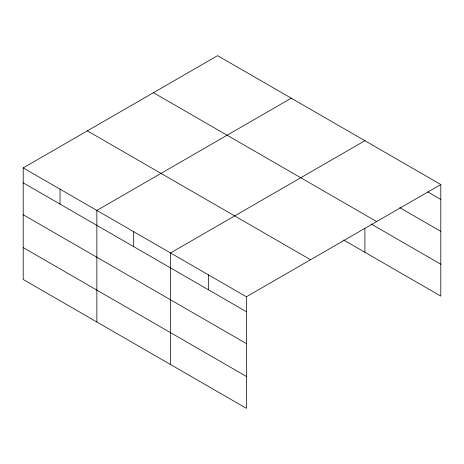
<?xml version="1.0" encoding="UTF-8"?>
<svg xmlns="http://www.w3.org/2000/svg" width="464" height="464" viewBox="0 0 464 464"><rect width="100%" height="100%" fill="white"/><g stroke="black" fill="none" stroke-linecap="round" stroke-linejoin="round"><path stroke-width="0.7" d="M246.401 343.592L246.401 296.763L23.2 167.898L23.2 279.473L246.401 408.337L246.401 343.592L23.2 214.728M343.691 240.033L440.8 296.102L440.8 184.527L217.599 55.663L23.2 167.898M291.259 98.188L96.854 210.424L96.854 321.999M364.913 140.714L170.514 252.95L170.514 364.524M246.401 296.763L440.8 184.527M427.738 191.922L440.8 199.468M399.748 207.652L440.8 231.356M153.451 92.701L376.646 221.566M371.13 223.99L440.8 264.213M87.354 130.86L310.549 259.724M23.2 182.839L246.401 311.704M23.2 247.585L246.401 376.449M364.913 228.369L364.913 252.288M208.458 274.856L208.458 289.797M133.684 231.687L133.684 246.628M60.03 189.161L60.03 204.102"/></g></svg>
